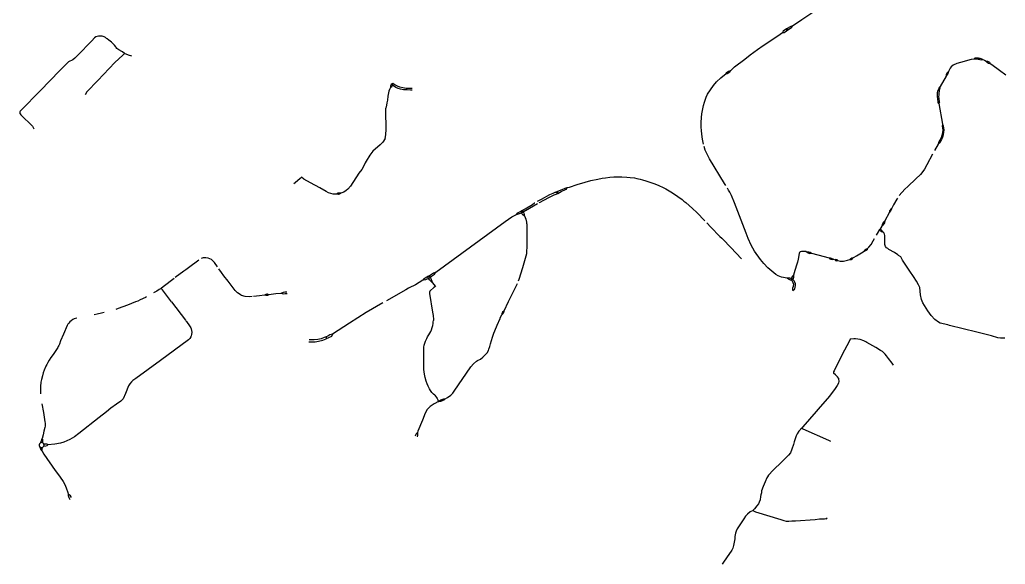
# Model space of a CAD drawing. Header units: inches. Extents: x 25491055 to 25513295, y 6670591 to 6686249.
# Drawn here: x 25499246 to 25504053, y 6678405 to 6681061 of the extents above; entities that cross this region are included whole.
import ezdxf

# ---------------------------------------------------------------- set-up
doc = ezdxf.new("R2010")
doc.units = ezdxf.units.IN
doc.header["$MEASUREMENT"] = 0

msp = doc.modelspace()

# ---------------------------------------------------------------- linework, layer by layer
for points in [[(25503015.1, 6681031.1), (25503060.3, 6681061.9), (25503085, 6681078.1), (25503138.9, 6681115), (25503152.4, 6681124.4)], [(25503015.1, 6681031.1), (25503006.7, 6681028.4), (25502985.4, 6681016.8)], [(25502995.4, 6681013.5), (25503011.2, 6681025.3), (25503015.1, 6681031.1)], [(25499672.7, 6680967.3), (25499669.6, 6680969.6), (25499663.2, 6680973.9), (25499657.9, 6680977.1), (25499648.3, 6680980.8), (25499639.6, 6680981.9), (25499629.6, 6680981.2), (25499622.7, 6680979.5), (25499616.7, 6680977.2), (25499610.3, 6680972.7), (25499597.1, 6680959.1)], [(25502713.9, 6680813.3), (25502720.5, 6680820), (25502733, 6680831), (25502782.4, 6680869.1), (25502809.5, 6680890.2), (25502844.4, 6680915.6), (25502872.7, 6680935.2), (25502919, 6680966), (25502955.3, 6680990.8), (25502966.9, 6680998.5)], [(25502985.4, 6681016.8), (25502969.1, 6681005.5), (25502966.9, 6680998.5)], [(25502966.9, 6680998.5), (25502974.3, 6680999.6), (25502985.9, 6681007.2)], [(25502985.4, 6681016.8), (25502995.4, 6681013.5)], [(25502985.4, 6681016.8), (25502985.9, 6681007.2)], [(25502985.9, 6681007.2), (25502995.4, 6681013.5)], [(25499597.1, 6680959.1), (25499527.5, 6680887.1), (25499516.1, 6680875.5), (25499514.1, 6680873.5)], [(25499680.5, 6680961.6), (25499672.7, 6680967.3)], [(25499707.5, 6680937.2), (25499692.8, 6680951.4), (25499680.5, 6680961.6)], [(25499716.1, 6680925.6), (25499713.9, 6680928.3), (25499707.5, 6680937.2)], [(25499748.4, 6680888.7), (25499709.6, 6680852.7), (25499625.9, 6680764.8)], [(25499743.9, 6680906.5), (25499729.2, 6680914.6), (25499724.5, 6680917.5), (25499719.7, 6680921.6), (25499716.1, 6680925.6)], [(25499757.1, 6680896.9), (25499747.4, 6680904.6), (25499743.9, 6680906.5)], [(25499757.1, 6680896.9), (25499748.4, 6680888.7)], [(25499791.9, 6680883.8), (25499776.7, 6680889.2), (25499757.1, 6680896.9)], [(25499514.1, 6680873.5), (25499504.1, 6680865.8), (25499483.6, 6680855.9), (25499476.2, 6680849.8), (25499440.9, 6680813.2)], [(25503899.3, 6680869.6), (25503886.5, 6680867.2), (25503835.1, 6680853.2), (25503816.9, 6680848.2), (25503799.6, 6680840.1), (25503790, 6680831.9), (25503784, 6680824.9), (25503775.9, 6680809)], [(25503909.1, 6680873.7), (25503904.1, 6680873.2), (25503899.3, 6680869.6)], [(25503909.4, 6680868.3), (25503906.3, 6680868.3), (25503899.3, 6680869.6)], [(25503921.8, 6680874.1), (25503914.7, 6680874.2), (25503909.1, 6680873.7)], [(25503921.1, 6680868.5), (25503909.4, 6680868.3)], [(25503921.8, 6680874.1), (25503921.1, 6680868.5)], [(25503921.1, 6680868.5), (25503937.2, 6680865.9), (25503943.3, 6680866.6)], [(25503921.8, 6680874.1), (25503929, 6680873), (25503938.3, 6680870.9), (25503943.3, 6680866.6)], [(25503943.3, 6680866.6), (25503952.4, 6680863.5), (25503960.3, 6680859.6)], [(25503960.3, 6680859.6), (25503965.9, 6680859.7), (25503969.5, 6680857.6)], [(25503960.3, 6680859.6), (25503962.9, 6680855), (25503966.7, 6680852.7)], [(25503966.7, 6680852.7), (25503971.8, 6680849.5), (25503980.2, 6680847.6)], [(25503969.5, 6680857.6), (25503975.7, 6680854), (25503980.2, 6680847.6)], [(25503980.2, 6680847.6), (25503987.1, 6680842.6), (25504024.5, 6680814.5), (25504055.4, 6680792.5)], [(25499440.9, 6680813.2), (25499345.6, 6680714.4)], [(25502580.6, 6680454.4), (25502575.8, 6680479.1), (25502572.7, 6680503.5), (25502571, 6680520.6), (25502569.9, 6680538), (25502569.8, 6680560.1), (25502571.6, 6680584.8), (25502573.6, 6680601.9), (25502577.7, 6680626), (25502581.5, 6680643.6), (25502585.3, 6680659.3), (25502594.1, 6680683.6), (25502601.2, 6680698.2), (25502615.2, 6680719.8), (25502629.5, 6680740.1), (25502644.9, 6680757.8), (25502666.3, 6680778.6), (25502692.4, 6680798.5)], [(25502692.4, 6680798.5), (25502694.2, 6680803.1), (25502697.2, 6680805.2)], [(25502692.4, 6680798.5), (25502698, 6680799.3), (25502700.5, 6680801)], [(25502697.2, 6680805.2), (25502703.5, 6680809.8), (25502713.9, 6680813.3)], [(25502700.5, 6680801), (25502709.9, 6680807.5), (25502713.9, 6680813.3)], [(25503766.5, 6680796.9), (25503764.8, 6680793.4), (25503764.2, 6680786.6)], [(25503771.4, 6680794.4), (25503769.2, 6680790.4), (25503764.2, 6680786.6)], [(25503775.9, 6680809), (25503768.3, 6680800.6), (25503766.5, 6680796.9)], [(25503775.9, 6680809), (25503773.6, 6680798.2), (25503771.4, 6680794.4)], [(25499625.9, 6680764.8), (25499572.7, 6680709.2), (25499564.5, 6680694.5)], [(25501057.3, 6680745.4), (25501053.8, 6680737.7), (25501054, 6680731.1)], [(25501065.1, 6680750.3), (25501057.3, 6680745.4)], [(25501057.3, 6680745.4), (25501064.2, 6680741.3)], [(25501065.1, 6680750.3), (25501064.2, 6680741.3)], [(25501084.5, 6680738.4), (25501075.8, 6680743.8), (25501065.1, 6680750.3)], [(25503764.2, 6680786.6), (25503736, 6680735.3)], [(25499345.6, 6680714.4), (25499253.3, 6680620.7), (25499247.9, 6680615.7), (25499246.2, 6680612.4), (25499245.5, 6680608.3), (25499246.2, 6680604.3), (25499247.5, 6680601.5), (25499251, 6680597.1)], [(25501054, 6680731.1), (25501049.5, 6680720.8), (25501046.8, 6680712.6), (25501041.6, 6680689), (25501039.3, 6680668.8)], [(25501064.2, 6680741.3), (25501059.6, 6680733.1), (25501054, 6680731.1)], [(25501080.6, 6680731.3), (25501064.2, 6680741.3)], [(25501152.1, 6680718), (25501136.3, 6680719.1), (25501117.8, 6680719.9), (25501103.2, 6680722.5), (25501091.6, 6680726.3), (25501080.6, 6680731.3)], [(25501152.1, 6680726.2), (25501130.6, 6680726.5), (25501114.4, 6680728.5), (25501099.9, 6680732.1), (25501088.3, 6680736.6), (25501084.5, 6680738.4)], [(25501160.3, 6680726.1), (25501152.1, 6680726.2)], [(25501160.2, 6680717.4), (25501152.1, 6680718)], [(25503725.9, 6680660.5), (25503723.5, 6680675.6), (25503722.5, 6680684.7), (25503722.7, 6680695.6)], [(25503722.7, 6680695.6), (25503723.2, 6680705.5), (25503724.5, 6680714.8)], [(25503728.7, 6680725.5), (25503724.5, 6680714.8)], [(25503730.5, 6680714.4), (25503724.5, 6680714.8)], [(25503728.3, 6680695.5), (25503727.9, 6680685.6), (25503728.6, 6680676.9), (25503731.2, 6680661.2)], [(25503730.5, 6680714.4), (25503728.9, 6680703), (25503728.3, 6680695.5)], [(25503736, 6680735.3), (25503730.8, 6680731.2), (25503728.7, 6680725.5)], [(25503730.5, 6680714.4), (25503733.9, 6680723.4)], [(25503733.9, 6680723.4), (25503735.8, 6680728.8), (25503736, 6680735.3)], [(25501039.3, 6680668.8), (25501036.7, 6680656.3), (25501034.9, 6680645.1), (25501031.4, 6680630.4)], [(25503729.8, 6680652.3), (25503726.3, 6680657.6), (25503725.9, 6680660.5)], [(25503731.2, 6680661.2), (25503731.7, 6680658.5), (25503729.8, 6680652.3)], [(25503729.8, 6680652.3), (25503746.2, 6680552.4)], [(25501032.1, 6680617.3), (25501031.4, 6680630.4)], [(25501033.3, 6680527.3), (25501032.1, 6680617.3)], [(25499251, 6680597.1), (25499308.4, 6680541.7), (25499314.4, 6680529.6)], [(25503746.2, 6680552.4), (25503744.7, 6680542.6), (25503744.8, 6680541.4), (25503748, 6680523.3)], [(25503746.2, 6680552.4), (25503750.5, 6680543.6), (25503750.5, 6680542.3)], [(25501028.9, 6680481.5), (25501032.1, 6680499.1), (25501033.3, 6680527.3)], [(25503748, 6680523.3), (25503747.1, 6680511.2), (25503745.9, 6680504), (25503743.6, 6680495.9), (25503742.8, 6680493.8)], [(25503752.8, 6680523.8), (25503752, 6680511.4), (25503750.5, 6680501.8), (25503747.9, 6680492.3)], [(25503748, 6680523.3), (25503752.8, 6680523.8)], [(25503750.5, 6680542.3), (25503752.8, 6680523.8)], [(25501028.9, 6680481.5), (25501016.6, 6680463.3), (25501004.5, 6680451.7), (25500968.6, 6680419.4), (25500953.6, 6680400.4), (25500936, 6680371.3), (25500931.1, 6680362.6)], [(25503725.4, 6680453.7), (25503708.7, 6680423.6)], [(25503727.9, 6680463.1), (25503726.6, 6680460.8), (25503725.4, 6680453.7)], [(25503732.5, 6680460.5), (25503731.2, 6680458.2), (25503725.4, 6680453.7)], [(25503742.8, 6680493.8), (25503739.8, 6680485.4), (25503727.9, 6680463.1)], [(25503747.9, 6680492.3), (25503747.1, 6680489.1), (25503741.4, 6680476.5), (25503732.5, 6680460.5)], [(25502603.3, 6680395.4), (25502589.7, 6680425), (25502584.1, 6680443)], [(25503698.5, 6680405.3), (25503669.7, 6680353.5)], [(25500931.1, 6680362.6), (25500920.4, 6680342.3)], [(25502683.7, 6680262.4), (25502610.1, 6680382.6), (25502603.3, 6680395.4)], [(25500914.3, 6680331.2), (25500899.5, 6680312.8), (25500859.2, 6680250.1), (25500845.6, 6680234.8), (25500838.1, 6680228.6), (25500826.4, 6680220.6), (25500812.5, 6680215.2)], [(25500920.4, 6680342.3), (25500914.3, 6680331.2)], [(25503669.7, 6680353.5), (25503659, 6680332.8), (25503650.7, 6680320.7), (25503638.9, 6680306.2), (25503617.4, 6680285.5)], [(25500589.4, 6680266.4), (25500583.4, 6680261.4)], [(25500613.3, 6680286.9), (25500589.4, 6680266.4)], [(25500620.4, 6680293.1), (25500613.3, 6680286.9)], [(25500632.1, 6680284.3), (25500620.4, 6680293.1)], [(25500739.6, 6680223.6), (25500709.2, 6680240.5), (25500663.9, 6680265.4), (25500632.1, 6680284.3)], [(25501916.6, 6680243.1), (25501926.8, 6680244.2), (25501964.5, 6680257.3), (25502004.1, 6680269)], [(25502004.1, 6680269), (25502031, 6680276.4), (25502065.2, 6680284.1), (25502087.5, 6680288.3), (25502102.7, 6680290.6), (25502124.5, 6680292.9), (25502143.2, 6680294.3), (25502157.5, 6680294.7), (25502182.9, 6680294.8), (25502207, 6680293), (25502223.2, 6680291.5), (25502245, 6680289.7), (25502256.6, 6680287.5), (25502271.7, 6680283)], [(25502271.7, 6680283), (25502284, 6680279.7)], [(25502284, 6680279.7), (25502300, 6680275.8), (25502338.9, 6680262.4), (25502359.6, 6680254.3), (25502387.6, 6680241.2)], [(25502689.7, 6680252.7), (25502683.7, 6680262.4)], [(25503617.4, 6680285.5), (25503578.2, 6680248.4), (25503562.8, 6680234.2), (25503536, 6680203.9)], [(25500791.3, 6680210.6), (25500774, 6680210.6), (25500751.2, 6680217.2), (25500739.6, 6680223.6)], [(25500802.5, 6680215.6), (25500799, 6680214.8), (25500791.3, 6680210.6)], [(25500812.5, 6680215.2), (25500804.5, 6680216.1), (25500802.5, 6680215.6)], [(25500812.5, 6680215.2), (25500805.9, 6680210.2), (25500803.6, 6680209.7)], [(25501771.8, 6680175.6), (25501790.5, 6680186), (25501830.9, 6680208.8), (25501848.1, 6680215.8), (25501854, 6680218.4)], [(25501854, 6680218.4), (25501858.1, 6680220)], [(25501857.8, 6680209.4), (25501870, 6680214.3)], [(25501858.1, 6680220), (25501868, 6680224.2), (25501869.7, 6680224.9)], [(25501858.1, 6680220), (25501864.5, 6680218.7), (25501874.4, 6680216.7)], [(25501869.7, 6680224.9), (25501868.4, 6680221), (25501865.9, 6680212.7)], [(25501869.7, 6680224.9), (25501891.5, 6680233.3), (25501905.9, 6680239.9), (25501916.6, 6680243.1)], [(25501870, 6680214.3), (25501886.3, 6680223.3), (25501908.2, 6680232.5), (25501912.6, 6680235), (25501916.6, 6680243.1)], [(25502387.6, 6680241.2), (25502396.9, 6680236.3)], [(25502396.9, 6680236.3), (25502405.3, 6680232), (25502430.5, 6680216.9), (25502455.5, 6680199.6), (25502477.4, 6680184.9), (25502485.9, 6680176.8)], [(25502703.3, 6680230.7), (25502698.3, 6680239.1)], [(25502989.4, 6679800.5), (25502961.7, 6679805.4), (25502946.1, 6679811.3), (25502933.8, 6679819.1), (25502914.8, 6679834.1), (25502895.4, 6679851.6), (25502874.9, 6679872.5), (25502859.3, 6679891.7), (25502830.6, 6679931.7), (25502813.1, 6679962.1), (25502798.3, 6679993.7), (25502788.5, 6680020.1), (25502732.4, 6680167.5), (25502717, 6680204.2), (25502708.8, 6680220.8), (25502703.3, 6680230.7)], [(25500803.6, 6680209.7), (25500801.3, 6680209.2), (25500791.3, 6680210.6)], [(25501708.1, 6680137.2), (25501710.6, 6680138.5), (25501746.5, 6680159.6), (25501757.2, 6680167.5), (25501758.9, 6680168.4)], [(25501778.9, 6680168.9), (25501781.7, 6680170.5), (25501826.8, 6680193.5), (25501852.2, 6680207.4), (25501857.8, 6680209.4)], [(25502485.9, 6680176.8), (25502494.9, 6680169.9)], [(25502494.9, 6680169.9), (25502526.9, 6680140.7), (25502548.1, 6680120.7), (25502587.1, 6680080.2)], [(25503527.6, 6680191.2), (25503523.8, 6680185.4), (25503508.3, 6680158.6), (25503497.7, 6680139)], [(25501668.5, 6680112), (25501674.6, 6680119.1), (25501693.7, 6680129.8)], [(25501668.5, 6680112), (25501678.7, 6680113.7), (25501692.6, 6680119.7)], [(25501692.6, 6680119.7), (25501692.5, 6680125), (25501693.7, 6680129.8)], [(25501692.6, 6680119.7), (25501702.7, 6680125.3)], [(25501692.6, 6680119.7), (25501697.3, 6680113.1)], [(25501693.7, 6680129.8), (25501708.1, 6680137.2)], [(25501702.7, 6680125.3), (25501698.7, 6680127.9), (25501693.7, 6680129.8)], [(25501702.7, 6680125.3), (25501711.9, 6680130.5)], [(25501705.9, 6680117.7), (25501705.3, 6680119.6), (25501702.7, 6680125.3)], [(25501707.1, 6680104), (25501707.7, 6680111.1), (25501705.9, 6680117.7)], [(25501711.9, 6680130.5), (25501713.3, 6680131.3), (25501771, 6680164.4)], [(25503486.7, 6680118.6), (25503465.1, 6680079.7)], [(25503491.1, 6680132.9), (25503488.8, 6680128.7), (25503486.7, 6680118.6)], [(25503495.7, 6680130.5), (25503492.3, 6680124.7), (25503486.7, 6680118.6)], [(25503497.7, 6680139), (25503492.6, 6680135.9), (25503491.1, 6680132.9)], [(25503497.7, 6680139), (25503497.3, 6680133.4), (25503495.7, 6680130.5)], [(25501276.1, 6679829.9), (25501612.8, 6680076.6), (25501646.6, 6680099.6), (25501668.5, 6680112)], [(25501697.3, 6680113.1), (25501699, 6680110.7), (25501707.1, 6680104)], [(25501707.1, 6680104), (25501713.6, 6680087.7), (25501717.2, 6680074.3), (25501718.1, 6680069.5)], [(25501718.1, 6680069.5), (25501718.6, 6680064.1), (25501718.7, 6680062.3)], [(25502596.9, 6680070.3), (25502616.8, 6680050.2), (25502660.4, 6680004.1)], [(25503465.1, 6680079.7), (25503459, 6680074.6), (25503455.4, 6680068.2)], [(25503465.1, 6680079.7), (25503464.3, 6680071.3), (25503460.8, 6680065.2)], [(25501718.7, 6680062.3), (25501719.1, 6680055.1), (25501719, 6679972.6), (25501718.7, 6679947.9), (25501718.4, 6679935.3)], [(25503425.3, 6680010), (25503430.3, 6680018.8), (25503441.6, 6680037.4)], [(25503450.9, 6680054.5), (25503441.6, 6680037.4)], [(25503454.8, 6680027), (25503453.3, 6680032.1), (25503447.2, 6680036.4), (25503441.6, 6680037.4)], [(25503454.8, 6680027), (25503450.1, 6680026.8), (25503444.7, 6680030.8), (25503441.6, 6680037.4)], [(25503455.4, 6680068.2), (25503452.1, 6680062.4), (25503450.9, 6680054.5)], [(25503460.8, 6680065.2), (25503457.3, 6680059.3), (25503450.9, 6680054.5)], [(25503465, 6680008), (25503464.4, 6680015.1), (25503461, 6680021.1), (25503454.8, 6680027)], [(25502660.4, 6680004.1), (25502669.8, 6679995)], [(25502669.8, 6679995), (25502674.6, 6679990.4), (25502713.7, 6679949.6), (25502767, 6679895.3)], [(25503383.1, 6679947.2), (25503388.3, 6679952.1), (25503398.7, 6679964.1), (25503409.4, 6679982), (25503415.9, 6679993.4)], [(25503469.3, 6679955.3), (25503466, 6679964.1), (25503465.1, 6680004.7), (25503465, 6680008)], [(25501718.4, 6679935.3), (25501718.4, 6679932.6), (25501717.5, 6679918.7)], [(25503082.3, 6679930), (25503059.5, 6679930), (25503053.1, 6679928.8), (25503049.7, 6679926), (25503047.5, 6679920.3), (25503042.4, 6679894), (25503038.8, 6679879.2), (25503035.8, 6679868.4), (25503026.3, 6679837.7), (25503019.9, 6679815.2)], [(25503082.3, 6679930), (25503092.5, 6679929.4), (25503096.8, 6679928.2)], [(25503082.3, 6679930), (25503090.9, 6679924.3), (25503095.3, 6679923)], [(25503096.8, 6679928.2), (25503101.9, 6679926.8), (25503108.4, 6679922.3)], [(25503316, 6679903.6), (25503327.6, 6679910.3), (25503359.8, 6679928.6), (25503367.2, 6679934)], [(25503380, 6679944.3), (25503379.9, 6679939.6), (25503372, 6679933.7), (25503367.2, 6679934)], [(25503367.2, 6679934), (25503367.2, 6679934), (25503368.5, 6679938.4), (25503375.7, 6679944), (25503380, 6679944.3), (25503380, 6679944.3)], [(25503367.2, 6679934), (25503367.2, 6679934)], [(25503380, 6679944.3), (25503383.1, 6679947.2)], [(25503533, 6679911.4), (25503529.4, 6679914), (25503512.6, 6679926), (25503485.6, 6679941.2), (25503479.7, 6679944.7), (25503474, 6679948.9), (25503469.3, 6679955.3)], [(25500119.4, 6679888.8), (25500068.1, 6679851.3)], [(25500210.1, 6679856.1), (25500195.1, 6679877.9), (25500180.5, 6679892.5), (25500165.1, 6679898.4), (25500152.7, 6679900.6), (25500140.2, 6679899.2), (25500130.3, 6679896.6)], [(25501717.5, 6679918.7), (25501714.9, 6679908.7), (25501697.4, 6679851.1), (25501680.6, 6679793.8), (25501677.5, 6679785.6)], [(25503095.3, 6679923), (25503099.9, 6679921.6), (25503108.4, 6679922.3)], [(25503108.4, 6679922.3), (25503138.6, 6679914.2), (25503193.3, 6679899.1)], [(25503193.3, 6679899.1), (25503199.7, 6679899.9), (25503203.2, 6679899)], [(25503193.3, 6679899.1), (25503197.5, 6679895.2), (25503201.9, 6679893.9)], [(25503201.9, 6679893.9), (25503204.3, 6679893.1), (25503208.3, 6679892), (25503211.3, 6679894)], [(25503203.2, 6679899), (25503210.1, 6679897.1), (25503211.3, 6679894)], [(25503211.3, 6679894), (25503215.3, 6679893)], [(25503215.3, 6679893), (25503222.9, 6679890.9)], [(25503222.9, 6679890.9), (25503226.3, 6679892.6), (25503227.4, 6679892.3)], [(25503222.9, 6679890.9), (25503225, 6679887.2), (25503226, 6679887)], [(25503226, 6679887), (25503230.8, 6679885.7), (25503236.9, 6679886.3)], [(25503227.4, 6679892.3), (25503231.9, 6679891.1), (25503236.9, 6679886.3)], [(25503236.9, 6679886.3), (25503248, 6679884.1), (25503264.6, 6679884), (25503283.9, 6679887.8), (25503295, 6679892.1)], [(25503295, 6679892.1), (25503299, 6679897), (25503303.9, 6679899.6)], [(25503295, 6679892.1), (25503301, 6679892.3), (25503306.3, 6679894.8)], [(25503303.9, 6679899.6), (25503305.2, 6679900.4), (25503309.9, 6679900.1)], [(25503306.3, 6679894.8), (25503308, 6679895.7), (25503309.9, 6679900.1)], [(25503309.9, 6679900.1), (25503316, 6679903.6)], [(25503543.6, 6679904.2), (25503533, 6679911.4)], [(25503548.4, 6679894.9), (25503543.6, 6679904.2)], [(25503587.2, 6679835), (25503551.5, 6679889.1), (25503548.4, 6679894.9)], [(25500046.2, 6679835), (25500003.6, 6679803.4)], [(25500055.8, 6679841.5), (25500046.2, 6679835)], [(25500068.1, 6679851.3), (25500055.8, 6679841.5)], [(25500241.8, 6679812.5), (25500229.4, 6679828), (25500217.3, 6679846.1)], [(25501239, 6679810), (25501264.5, 6679826.2), (25501276.1, 6679829.9)], [(25501248.9, 6679804.1), (25501254.8, 6679809.8), (25501269.6, 6679821), (25501276.1, 6679829.9)], [(25503630.6, 6679767.4), (25503620.8, 6679785.3), (25503604.7, 6679808.2), (25503587.2, 6679835)], [(25499998.7, 6679799.6), (25499945, 6679758.1)], [(25500380.1, 6679710.6), (25500364.8, 6679710), (25500345.3, 6679711), (25500327.8, 6679716.5), (25500325.3, 6679717.6), (25500308, 6679728.4), (25500296.6, 6679741.2), (25500262.9, 6679785.9), (25500241.8, 6679812.5)], [(25501212.6, 6679790.3), (25501176.7, 6679767.6), (25501145.9, 6679753.3), (25501142.4, 6679751.1)], [(25501223.9, 6679801.2), (25501217.6, 6679797.5), (25501212.6, 6679790.3)], [(25501227.9, 6679794), (25501225.1, 6679792.8), (25501212.6, 6679790.3)], [(25501239, 6679810), (25501223.9, 6679801.2)], [(25501239.2, 6679798.7), (25501227.9, 6679794)], [(25501239.2, 6679798.7), (25501238.1, 6679804.3), (25501239, 6679810)], [(25501248.9, 6679804.1), (25501245, 6679807.4), (25501239, 6679810)], [(25501239.2, 6679798.7), (25501248.9, 6679804.1)], [(25501244.4, 6679792.6), (25501239.2, 6679798.7)], [(25501260.3, 6679776.4), (25501247.2, 6679789.4), (25501244.4, 6679792.6)], [(25501252.1, 6679797.2), (25501248.9, 6679804.1)], [(25501260.3, 6679776.4), (25501258.1, 6679784.2), (25501252.1, 6679797.2)], [(25503000.9, 6679800.9), (25502998.6, 6679801.5), (25502989.4, 6679800.5)], [(25502999.3, 6679794), (25502995.3, 6679795.4), (25502989.4, 6679800.5)], [(25503006.2, 6679791.6), (25502999.3, 6679794)], [(25503008.6, 6679798.7), (25503000.9, 6679800.9)], [(25503017.5, 6679794.8), (25503006.2, 6679791.6)], [(25503012, 6679788.7), (25503006.2, 6679791.6)], [(25503012.5, 6679805.7), (25503008.6, 6679798.7)], [(25503012, 6679788.7), (25503008.6, 6679798.7)], [(25503017.5, 6679794.8), (25503008.6, 6679798.7)], [(25503016.6, 6679740.1), (25503017, 6679753.3), (25503020.6, 6679761.5), (25503021.4, 6679769.7), (25503019.1, 6679778.5), (25503014.8, 6679785.7), (25503012, 6679788.7)], [(25503019.9, 6679815.2), (25503014.7, 6679809.8), (25503012.5, 6679805.7)], [(25503016.6, 6679740.1), (25503026.1, 6679749.1), (25503028.6, 6679756.3), (25503030.1, 6679765.2), (25503029.4, 6679772.9), (25503026.8, 6679781.3), (25503022.8, 6679788.1), (25503017.5, 6679794.8)], [(25503019.8, 6679804.7), (25503017.5, 6679794.8)], [(25503019.9, 6679815.2), (25503020.6, 6679808.1), (25503019.8, 6679804.7)], [(25499926.2, 6679745.2), (25499914.4, 6679738), (25499898.4, 6679728.4)], [(25499935.5, 6679751), (25499926.2, 6679745.2)], [(25499945, 6679758.1), (25499935.5, 6679751)], [(25499941.5, 6679743.3), (25499935.5, 6679751)], [(25499985.5, 6679686), (25499941.5, 6679743.3)], [(25500547.9, 6679733.1), (25500539.3, 6679731.8)], [(25501129.8, 6679743.6), (25501034.4, 6679690.3)], [(25501142.4, 6679751.1), (25501129.8, 6679743.6)], [(25501263.8, 6679753.3), (25501249, 6679741), (25501245.5, 6679737.3), (25501243.8, 6679732.9), (25501244.1, 6679725.5), (25501259.2, 6679634.7), (25501261.9, 6679618.7)], [(25501260.3, 6679776.4), (25501264.4, 6679771)], [(25501273.1, 6679759.5), (25501265.1, 6679754.5), (25501263.8, 6679753.3)], [(25501264.4, 6679771), (25501273.1, 6679759.5)], [(25501672, 6679773.2), (25501628.9, 6679684.6), (25501606.8, 6679639)], [(25503644.8, 6679696.4), (25503639.7, 6679718.6), (25503638.7, 6679737.8), (25503635.6, 6679754.5), (25503631.6, 6679765.2), (25503630.6, 6679767.4)], [(25499810.9, 6679684.8), (25499771.9, 6679668.7), (25499725.8, 6679652.3), (25499714.6, 6679648.6)], [(25499821.4, 6679689.1), (25499810.9, 6679684.8)], [(25499858.7, 6679706.6), (25499833.8, 6679694.6), (25499821.4, 6679689.1)], [(25499864.7, 6679709.6), (25499858.7, 6679706.6)], [(25499985.5, 6679686), (25500053.5, 6679596.4), (25500056.2, 6679592.7)], [(25500440, 6679717.4), (25500414.9, 6679714.9), (25500385.3, 6679711.2)], [(25500450.3, 6679722), (25500446.9, 6679721.7), (25500440, 6679717.4)], [(25500450.9, 6679715.9), (25500446.6, 6679715.5), (25500440, 6679717.4)], [(25500461.5, 6679719.7), (25500453.8, 6679722.5), (25500450.3, 6679722)], [(25500461.5, 6679719.7), (25500454.8, 6679716.3), (25500450.9, 6679715.9)], [(25500495.1, 6679723.9), (25500461.5, 6679719.7)], [(25500519.8, 6679725.6), (25500495.1, 6679723.8)], [(25500539.3, 6679731.8), (25500530.3, 6679730.5), (25500519.8, 6679725.6)], [(25500540.2, 6679723.5), (25500532.1, 6679723.1), (25500519.8, 6679725.6)], [(25500549.4, 6679724), (25500540.2, 6679723.5)], [(25503647.8, 6679687.7), (25503644.8, 6679696.4)], [(25503772.2, 6679572.7), (25503736.1, 6679581.7), (25503727.8, 6679586.6), (25503709.5, 6679598.4), (25503691.7, 6679618.1), (25503675.6, 6679641.7), (25503650.8, 6679680.9), (25503647.8, 6679687.7)], [(25501016.9, 6679680.2), (25500935.3, 6679633.2), (25500854.4, 6679580.8)], [(25501606.8, 6679639), (25501601.2, 6679634.2), (25501599.3, 6679630.8)], [(25501606.8, 6679639), (25501605.1, 6679632.3), (25501603.2, 6679629)], [(25499524.1, 6679606.1), (25499518.1, 6679604.7), (25499511, 6679601.9), (25499504.2, 6679598.6), (25499496.3, 6679592.8), (25499490.2, 6679587.2), (25499485.4, 6679581.9), (25499480.8, 6679575.5), (25499477.7, 6679570.2), (25499459.4, 6679527.3), (25499445.2, 6679494.9), (25499438.8, 6679479.1), (25499436.2, 6679472.8), (25499433.7, 6679467.2), (25499430.9, 6679462.4), (25499425.1, 6679452.5), (25499408.3, 6679428.2), (25499397.9, 6679413.5), (25499389.7, 6679401.5), (25499382.8, 6679390.1), (25499377.3, 6679379.7), (25499372.7, 6679370.8), (25499364.8, 6679352.6), (25499359.9, 6679339.1), (25499355.9, 6679324.9), (25499351.5, 6679306.7), (25499349, 6679292.9), (25499346.9, 6679272.6), (25499346.6, 6679240.4), (25499347.1, 6679236.1)], [(25499657.5, 6679632.8), (25499644.6, 6679629.7), (25499623.5, 6679624.3), (25499609.4, 6679622)], [(25500056.2, 6679592.7), (25500058.7, 6679589.2)], [(25500058.7, 6679589.2), (25500074.1, 6679568.8), (25500079.7, 6679558.2), (25500081.4, 6679554.1), (25500083.7, 6679545.4)], [(25501264.3, 6679234.9), (25501256.6, 6679243.1), (25501249.7, 6679252), (25501244.4, 6679260.5), (25501237.6, 6679273.5), (25501232.8, 6679285.8), (25501228.2, 6679298.8), (25501223, 6679315.7), (25501219.6, 6679331.8), (25501217.2, 6679354.9), (25501217.3, 6679377.9), (25501217.1, 6679410.7), (25501217, 6679430.5), (25501217, 6679440.4), (25501216.9, 6679455.8), (25501217.5, 6679464.9), (25501219.2, 6679474.3), (25501221.9, 6679484), (25501225, 6679493.3), (25501227.9, 6679500.3), (25501230.9, 6679507), (25501235.5, 6679515), (25501241.8, 6679524.7), (25501245.8, 6679531.6), (25501250.3, 6679540.1), (25501254.3, 6679549.2), (25501257.9, 6679559.6), (25501260.4, 6679569.2), (25501262.2, 6679579.3), (25501263, 6679587.2), (25501263.4, 6679594.7)], [(25501261.9, 6679618.7), (25501262.5, 6679615.4), (25501263.5, 6679602.6), (25501263.4, 6679594.7)], [(25501557.5, 6679533.2), (25501562.6, 6679543.9), (25501574.4, 6679571.7), (25501588.9, 6679603.3), (25501589.9, 6679605.8)], [(25501589.9, 6679605.8), (25501596, 6679620.3)], [(25501599.3, 6679630.8), (25501597.2, 6679627.4), (25501596, 6679620.3)], [(25501603.2, 6679629), (25501601.5, 6679626), (25501596, 6679620.3)], [(25500083.7, 6679545.4), (25500084.4, 6679537.5), (25500083.5, 6679526), (25500082, 6679519.3)], [(25500854.4, 6679580.8), (25500771.6, 6679527.1)], [(25503781.2, 6679570.4), (25503772.2, 6679572.7)], [(25503847.4, 6679553.8), (25503781.2, 6679570.4)], [(25503914.3, 6679536.9), (25503847.4, 6679553.8)], [(25500082, 6679519.3), (25500080.5, 6679515), (25500076, 6679506.8), (25500068.8, 6679499.6), (25499932.1, 6679398.8), (25499812.4, 6679312), (25499797.7, 6679301.1), (25499791.6, 6679295.7)], [(25500670.6, 6679499.6), (25500658.2, 6679500.4)], [(25500731, 6679510.7), (25500715.6, 6679505.4), (25500700.1, 6679501.7), (25500681.8, 6679499.1), (25500670.6, 6679499.6)], [(25500671, 6679490.3), (25500687, 6679490.8), (25500703, 6679493.1), (25500723.4, 6679498.3), (25500740.8, 6679504.1)], [(25500741.1, 6679515), (25500731, 6679510.7)], [(25500741.1, 6679515), (25500740.8, 6679504.1)], [(25500752.3, 6679509.9), (25500740.8, 6679504.1)], [(25500748.4, 6679518.5), (25500741.1, 6679515)], [(25500771.6, 6679527.1), (25500759, 6679523.6), (25500748.4, 6679518.5)], [(25500771.6, 6679527.1), (25500765.7, 6679516.7), (25500752.3, 6679509.9)], [(25501531.8, 6679447.4), (25501534.3, 6679453.7), (25501538.9, 6679468), (25501542.8, 6679480.9), (25501551.9, 6679512.7), (25501557.5, 6679533.2)], [(25503292.8, 6679495.4), (25503256.5, 6679425.9)], [(25503296.9, 6679503.6), (25503292.8, 6679495.4)], [(25503362.9, 6679495), (25503344.5, 6679501.9), (25503322.2, 6679505.1), (25503314.6, 6679505), (25503296.9, 6679503.6)], [(25503377.1, 6679487.1), (25503372.2, 6679490), (25503362.9, 6679495)], [(25503985.7, 6679519.1), (25503914.3, 6679536.9)], [(25504051, 6679507.4), (25504029.3, 6679507.3), (25504016.3, 6679509.7), (25503985.7, 6679519.1)], [(25500656.2, 6679489.7), (25500671, 6679490.3)], [(25501525.5, 6679436.3), (25501531.8, 6679447.4)], [(25503483.1, 6679409.6), (25503473.5, 6679422.5), (25503466.8, 6679430.5), (25503461.1, 6679436.1), (25503453.5, 6679442.3), (25503445.2, 6679448), (25503421.5, 6679462.1), (25503377.1, 6679487.1)], [(25501320.6, 6679212.6), (25501332.5, 6679218.4), (25501348.4, 6679230.4), (25501357.5, 6679240), (25501364, 6679249.2), (25501446.1, 6679368.9), (25501458.4, 6679383.6), (25501474.2, 6679396.2), (25501478.6, 6679398.7)], [(25501478.6, 6679398.7), (25501492.5, 6679406.2), (25501504.6, 6679415.5), (25501525.5, 6679436.3)], [(25503256.5, 6679425.9), (25503217.8, 6679348.8), (25503216, 6679343.9), (25503215.1, 6679336.7)], [(25503500.8, 6679385.3), (25503483.1, 6679409.6)], [(25503508.1, 6679376.3), (25503500.8, 6679385.3)], [(25503239.4, 6679313.3), (25503240.2, 6679308.8), (25503241.3, 6679298.1), (25503239.1, 6679288.5), (25503232.9, 6679277.2), (25503220.5, 6679258.1), (25503204.6, 6679235.9), (25503195.7, 6679225.4)], [(25503239.4, 6679313.3), (25503234.3, 6679319.8), (25503225.1, 6679328.4), (25503215.1, 6679336.7)], [(25499782, 6679285.2), (25499776, 6679274.8), (25499761.4, 6679238.1), (25499750.4, 6679212.5), (25499739.4, 6679200.8), (25499717.4, 6679185.4), (25499689.6, 6679167.1), (25499668.3, 6679149.5), (25499632.8, 6679121), (25499534.6, 6679042.7), (25499512.6, 6679026.6), (25499490.7, 6679013.5), (25499460.6, 6679000.3), (25499443.8, 6678995.2), (25499416.7, 6678991.6), (25499382.3, 6678987.8)], [(25499791.6, 6679295.7), (25499782, 6679285.2)], [(25501271.1, 6679230), (25501264.3, 6679234.9)], [(25501271.1, 6679230), (25501281.4, 6679213.8), (25501284.5, 6679207.7)], [(25501284.5, 6679207.7), (25501289, 6679199.4)], [(25501289, 6679199.4), (25501299, 6679206.6), (25501300.5, 6679207.2)], [(25501300.5, 6679207.2), (25501313.8, 6679212.4), (25501320.6, 6679212.6)], [(25501302.7, 6679202), (25501316.2, 6679207.8), (25501320.6, 6679212.6)], [(25503195.7, 6679225.4), (25503140.4, 6679162.4), (25503130.5, 6679149.7)], [(25499353.7, 6679188), (25499361.2, 6679145.2), (25499368.8, 6679099.8), (25499369.5, 6679093.4), (25499369.8, 6679086.8), (25499369.5, 6679079.2), (25499368.5, 6679072.4), (25499363.4, 6679053.6), (25499359.3, 6679037.1), (25499355, 6679019.3)], [(25501289, 6679199.4), (25501267.3, 6679188.4), (25501248.3, 6679174.5), (25501233.6, 6679159.3), (25501223.6, 6679142), (25501210.5, 6679108.3), (25501187.6, 6679054.5), (25501185.4, 6679048)], [(25501289, 6679199.4), (25501300.6, 6679201.1), (25501302.7, 6679202)], [(25503130.5, 6679149.7), (25503065.4, 6679076.2)], [(25503055, 6679063.6), (25503053.5, 6679062.3), (25503046.3, 6679054.3), (25503038.6, 6679042.1), (25503033.7, 6679032.2), (25503027.6, 6679016.6), (25503022.9, 6679001.7)], [(25503059.2, 6679068), (25503055, 6679063.6)], [(25503065.4, 6679076.2), (25503059.2, 6679068)], [(25503067.1, 6679064.5), (25503059.2, 6679068)], [(25503192.2, 6679008.5), (25503067.1, 6679064.5)], [(25499355, 6679019.3), (25499351.1, 6679014.2), (25499349.4, 6679007.4)], [(25499355, 6679019.3), (25499357.1, 6679013.2), (25499357.1, 6679006.4)], [(25501177.8, 6679037.4), (25501174.6, 6679030.7)], [(25501185.4, 6679048), (25501179.6, 6679041.6), (25501177.8, 6679037.4)], [(25501186.4, 6679033.8), (25501184.5, 6679027.4)], [(25501185.4, 6679048), (25501186.4, 6679039.3), (25501186.4, 6679033.8)], [(25499341.6, 6678991.5), (25499341.4, 6678991.2), (25499340.8, 6678989.4), (25499340.6, 6678987.7), (25499340.6, 6678985.8), (25499340.9, 6678983.9), (25499341, 6678983.6)], [(25499341, 6678983.6), (25499341.7, 6678981.6), (25499342.8, 6678979.9), (25499343.9, 6678978.4), (25499345.5, 6678977.1), (25499345.7, 6678977)], [(25499347.2, 6678997.5), (25499346.2, 6678996.9), (25499344.6, 6678995.7), (25499343.3, 6678994.4), (25499342.1, 6678992.7), (25499341.6, 6678991.5)], [(25499348.5, 6678965.8), (25499345.7, 6678974), (25499345.6, 6678977)], [(25499345.7, 6678977), (25499347.4, 6678975.9), (25499349.4, 6678975.2), (25499351.6, 6678974.8), (25499353.9, 6678974.9), (25499355.9, 6678975.3), (25499356.1, 6678975.4)], [(25499349.4, 6679007.4), (25499348.1, 6679002.1), (25499347.2, 6678997.5)], [(25499357.2, 6678997.7), (25499356, 6678998.2), (25499354.3, 6678998.6), (25499352.9, 6678998.7), (25499350.7, 6678998.6), (25499348.4, 6678998), (25499347.2, 6678997.5)], [(25499354.7, 6678956.6), (25499350.1, 6678961.3), (25499348.5, 6678965.8)], [(25499354.7, 6678956.6), (25499355.3, 6678962), (25499355.3, 6678965.9)], [(25499355.3, 6678965.9), (25499355.3, 6678969.4), (25499356.1, 6678975.4)], [(25499356.1, 6678975.4), (25499358, 6678976.2), (25499360, 6678977.5), (25499362, 6678979.3), (25499363.1, 6678981.3), (25499363.1, 6678981.3)], [(25499357.1, 6679006.4), (25499357.1, 6678997.7)], [(25499363.8, 6678990.6), (25499363.7, 6678991.2), (25499362.5, 6678993.3), (25499361.2, 6678995), (25499359.6, 6678996.4), (25499357.9, 6678997.4), (25499357.2, 6678997.7)], [(25499363.1, 6678981.3), (25499363.8, 6678982.7), (25499364.4, 6678984.9), (25499364.4, 6678987), (25499364.3, 6678988.9), (25499363.8, 6678990.6)], [(25499363.2, 6678981.4), (25499372.8, 6678983.2)], [(25499372, 6678990.6), (25499363.8, 6678990.7)], [(25499382.3, 6678987.8), (25499377.2, 6678990.6), (25499372, 6678990.6)], [(25499372.8, 6678983.2), (25499379.4, 6678984.5), (25499382.3, 6678987.8)], [(25503019.9, 6678990), (25503012.4, 6678966.1), (25503005.9, 6678949.2), (25502996.2, 6678937), (25502983.2, 6678924.1), (25502970.7, 6678912.9)], [(25503022.9, 6679001.7), (25503019.9, 6678990)], [(25503201.8, 6679004.3), (25503192.2, 6679008.5)], [(25499354.7, 6678956.6), (25499363.5, 6678942.2), (25499418.2, 6678863.3), (25499434.4, 6678842.2), (25499443, 6678830.2), (25499457.7, 6678808.5), (25499464.9, 6678794.8), (25499472.4, 6678777.4), (25499480.1, 6678754.9), (25499481.9, 6678747.7)], [(25502962.7, 6678904.5), (25502921.7, 6678863.4), (25502898.6, 6678839)], [(25502970.7, 6678912.9), (25502962.7, 6678904.5)], [(25502894, 6678832.3), (25502890.3, 6678827.2), (25502881.1, 6678806.7), (25502871.4, 6678785.1), (25502864.3, 6678762.9), (25502864.5, 6678753.3)], [(25502898.6, 6678839), (25502894, 6678832.3)], [(25499481.9, 6678747.7), (25499481.7, 6678740.5), (25499485.5, 6678730.8), (25499489.8, 6678720.3)], [(25499498.9, 6678731.4), (25499492.6, 6678739.7), (25499481.9, 6678747.7)], [(25502864.5, 6678753.3), (25502860.8, 6678743.8), (25502859.8, 6678736.1), (25502856.8, 6678720.1), (25502852.7, 6678708), (25502848.7, 6678700), (25502842, 6678689.5), (25502829.4, 6678675.5), (25502828.7, 6678674.6)], [(25502828.7, 6678674.6), (25502820.2, 6678665.6)], [(25502811.7, 6678662), (25502808, 6678660.2), (25502795.9, 6678650.3), (25502786.5, 6678640.4), (25502777.3, 6678627.1), (25502754.9, 6678592.5)], [(25502820.2, 6678665.6), (25502811.7, 6678662)], [(25502825.8, 6678663.5), (25502820.2, 6678665.6)], [(25502974.4, 6678616.7), (25502960.2, 6678622.3), (25502835.7, 6678659.4), (25502825.8, 6678663.5)], [(25503179.3, 6678626.3), (25503171.7, 6678625.9)], [(25503184.7, 6678630.5), (25503179.3, 6678626.3)], [(25503185.1, 6678625.5), (25503179.3, 6678626.3)], [(25502748.6, 6678583.4), (25502744.9, 6678577.6), (25502740.1, 6678567.4), (25502737.2, 6678556.2), (25502734.7, 6678540.5)], [(25502754.9, 6678592.5), (25502748.6, 6678583.4)], [(25503029.9, 6678616.2), (25503011.6, 6678614.8), (25502996.6, 6678613.4), (25502985.6, 6678613.9), (25502974.4, 6678616.7)], [(25503147.3, 6678624.6), (25503126.2, 6678622.5), (25503029.9, 6678616.2)], [(25503171.7, 6678625.9), (25503147.3, 6678624.6)], [(25502734.7, 6678540.5), (25502733.1, 6678529.2), (25502729.6, 6678504.1), (25502728.2, 6678496.8), (25502723.9, 6678483.7), (25502718.8, 6678474.1), (25502692.7, 6678436.1), (25502678.7, 6678414.7)], [(25502678.7, 6678414.7), (25502672.9, 6678405.1)]]:
    msp.add_lwpolyline(points)
msp.add_point((25499363.8, 6678990.6))

doc.saveas('drawing.dxf')
